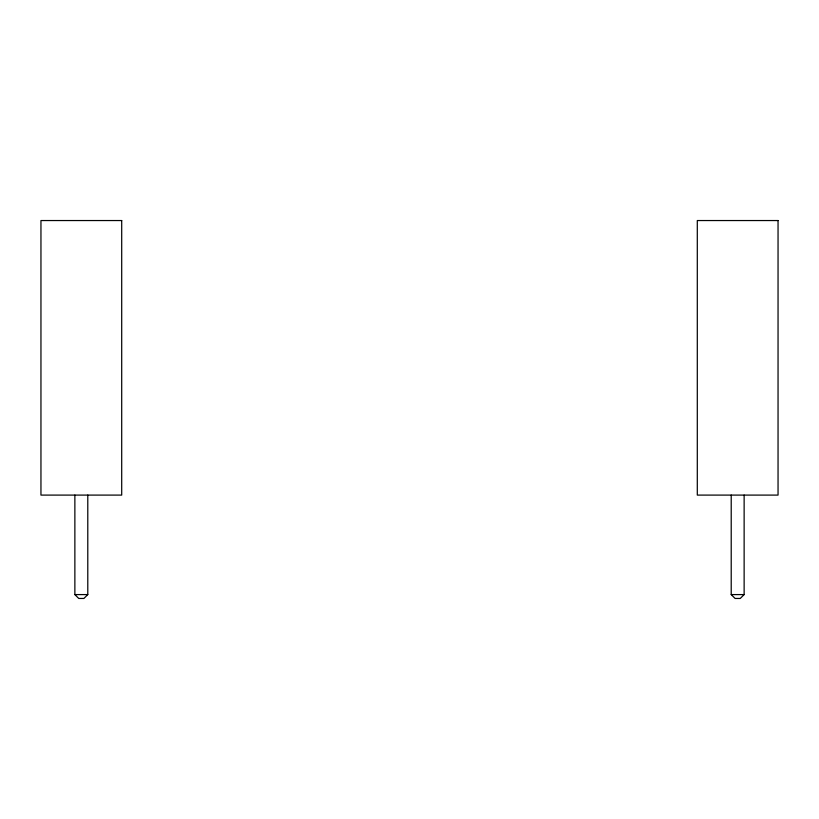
<?xml version="1.0" encoding="UTF-8"?>
<svg xmlns="http://www.w3.org/2000/svg" width="819" height="819" viewBox="0 0 819 819"><rect width="100%" height="100%" fill="white"/><g stroke="black" fill="none" stroke-linecap="round" stroke-linejoin="round"><path stroke-width="1.23" d="M87.787 495.096L87.787 594.584L83.907 598.454L78.737 598.454L74.867 594.584L74.867 495.096M744.133 495.096L744.133 594.584L740.263 598.454L735.093 598.454L731.213 594.584L731.213 495.096M74.867 594.584L87.787 594.584M731.213 594.584L744.133 594.584M121.703 220.546L40.95 220.546L40.95 495.096L121.703 495.096L121.703 220.546M778.05 220.546L697.297 220.546L697.297 495.096L778.05 495.096L778.05 220.546"/></g></svg>
